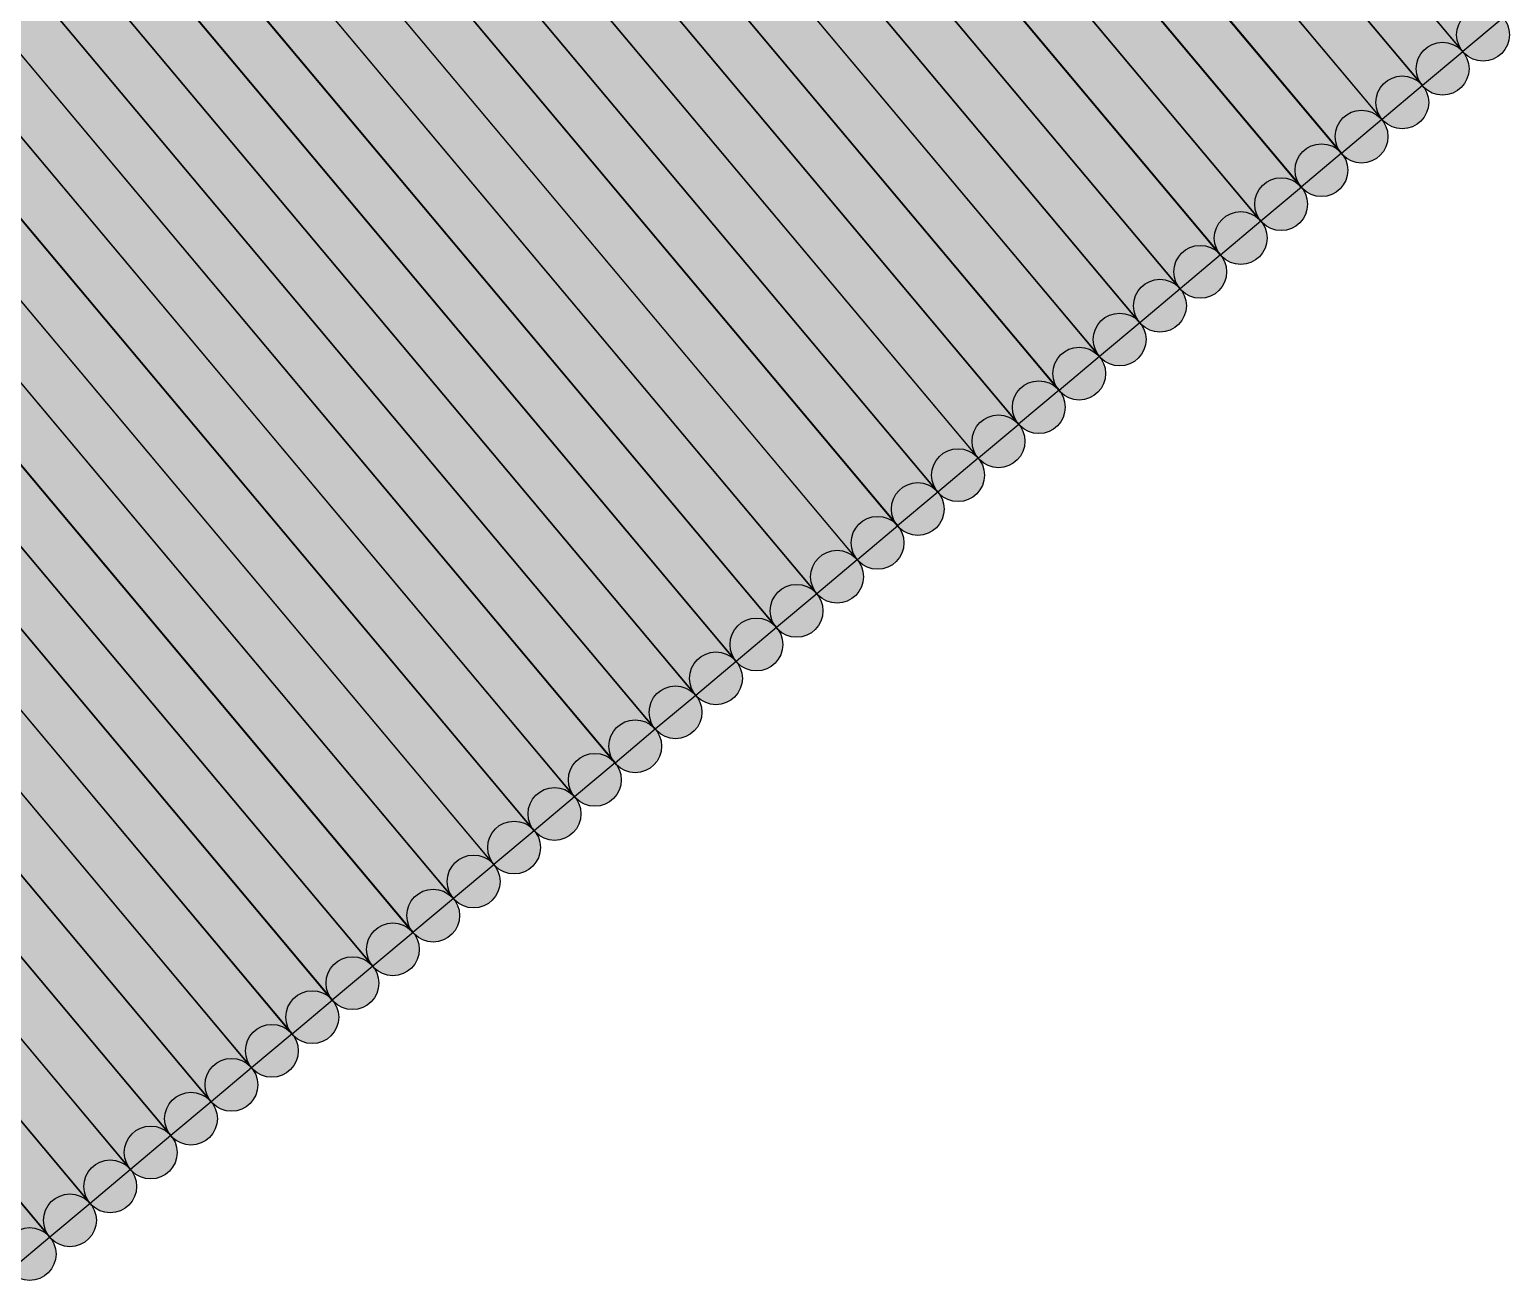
# Model space of a CAD drawing. Header units: millimetres. Extents: x -4 to 157, y -60 to 103.
# Drawn here: x 107.443 to 108.497, y -11.719 to -10.828 of the extents above; entities that cross this region are included whole.
import ezdxf

# ---------------------------------------------------------------- set-up
doc = ezdxf.new("R2010")
doc.units = ezdxf.units.MM
doc.layers.add('BottomSolder', color=6, linetype='Continuous', true_color=0xff00ff)

msp = doc.modelspace()

# ---------------------------------------------------------------- hatches: boundary and pattern name
at = {"layer": 'BottomSolder', "true_color": 0xff00ff}
for points in [[(105.482, -7.4663), (105.5107, -7.4422), (108.4057, -10.8926), (108.377, -10.9167)], [(105.4005, -7.4858), (105.4292, -7.4616), (108.3484, -10.9407), (108.3196, -10.9648)], [(105.4532, -7.4904), (105.482, -7.4663), (108.3771, -10.9165), (108.3483, -10.9407)], [(103.9059, -7.515), (103.9347, -7.4908), (107.457, -11.6884), (107.4283, -11.7126)], [(105.3715, -7.51), (105.4003, -7.4858), (108.3196, -10.9648), (108.2908, -10.989)], [(105.3429, -7.5342), (105.3717, -7.5101), (108.2908, -10.9889), (108.2621, -11.0131)], [(103.983, -7.5483), (104.0117, -7.5241), (107.4858, -11.6644), (107.457, -11.6885)], [(105.2613, -7.5535), (105.29, -7.5294), (108.2334, -11.0372), (108.2047, -11.0613)], [(105.3141, -7.5581), (105.3428, -7.534), (108.262, -11.0131), (108.2333, -11.0372)], [(105.1795, -7.5731), (105.2083, -7.549), (108.1758, -11.0853), (108.147, -11.1094)], [(105.2325, -7.5778), (105.2613, -7.5537), (108.2046, -11.0614), (108.1758, -11.0855)], [(104.0599, -7.5817), (104.0887, -7.5576), (107.5145, -11.6403), (107.4858, -11.6644)], [(104.1128, -7.5864), (104.1416, -7.5623), (107.5433, -11.6162), (107.5146, -11.6403)], [(105.098, -7.5926), (105.1267, -7.5685), (108.1183, -11.1337), (108.0895, -11.1578)], [(105.1509, -7.5973), (105.1797, -7.5732), (108.1471, -11.1096), (108.1184, -11.1338)], [(105.0165, -7.612), (105.0452, -7.5879), (108.0609, -11.1819), (108.0322, -11.206)], [(104.1899, -7.6196), (104.2187, -7.5955), (107.5719, -11.592), (107.5432, -11.6161)], [(105.0694, -7.6166), (105.0981, -7.5925), (108.0896, -11.1578), (108.0608, -11.1819)], [(104.2428, -7.6243), (104.2715, -7.6002), (107.6008, -11.568), (107.572, -11.5921)], [(104.2956, -7.6289), (104.3244, -7.6048), (107.6296, -11.5437), (107.6008, -11.5678)], [(104.9348, -7.6317), (104.9635, -7.6075), (108.0033, -11.2303), (107.9746, -11.2544)], [(104.3485, -7.6336), (104.3772, -7.6095), (107.6584, -11.5197), (107.6297, -11.5438)], [(104.9876, -7.6362), (105.0164, -7.612), (108.0321, -11.2061), (108.0034, -11.2302)], [(104.5601, -7.6522), (104.5888, -7.628), (107.7732, -11.4232), (107.7445, -11.4473)], [(104.8003, -7.6464), (104.829, -7.6223), (107.9171, -11.3026), (107.8883, -11.3267)], [(104.8532, -7.651), (104.8819, -7.6269), (107.9459, -11.2784), (107.9171, -11.3026)], [(104.6128, -7.6567), (104.6415, -7.6325), (107.8021, -11.399), (107.7733, -11.4231)], [(104.6657, -7.6613), (104.6945, -7.6372), (107.8308, -11.375), (107.8021, -11.3992)], [(104.906, -7.6556), (104.9348, -7.6315), (107.9747, -11.2543), (107.9459, -11.2784)], [(104.4255, -7.667), (104.4542, -7.6429), (107.687, -11.4955), (107.6582, -11.5196)], [(104.4783, -7.6716), (104.5071, -7.6475), (107.7158, -11.4715), (107.6871, -11.4956)], [(104.7186, -7.666), (104.7474, -7.6418), (107.8596, -11.3507), (107.8308, -11.3749)], [(104.7715, -7.6706), (104.8002, -7.6465), (107.8883, -11.3268), (107.8596, -11.3509)], [(104.5314, -7.6761), (104.5601, -7.652), (107.7445, -11.4474), (107.7157, -11.4715)], [(107.0549, -9.2824), (107.0836, -9.2583), (108.4347, -10.8683), (108.4059, -10.8924)], [(107.2041, -9.4019), (107.2329, -9.3778), (108.4634, -10.8442), (108.4347, -10.8683)], [(107.3054, -9.464), (107.3341, -9.4399), (108.4922, -10.82), (108.4634, -10.8441)]]:
    msp.add_hatch(color=6, dxfattribs=at).paths.add_polyline_path(points, flags=0)
h = msp.add_hatch(color=6, dxfattribs=at)
edge = h.paths.add_edge_path(flags=0)
edge.add_arc((108.4778, -10.8321), 0.0188, 0, 360)
h = msp.add_hatch(color=6, dxfattribs=at)
edge = h.paths.add_edge_path(flags=0)
edge.add_arc((108.449, -10.8563), 0.0188, 0, 360)
h = msp.add_hatch(color=6, dxfattribs=at)
edge = h.paths.add_edge_path(flags=0)
edge.add_arc((108.4203, -10.8803), 0.0188, 0, 360)
h = msp.add_hatch(color=6, dxfattribs=at)
edge = h.paths.add_edge_path(flags=0)
edge.add_arc((108.3913, -10.9047), 0.0188, 0, 360)
h = msp.add_hatch(color=6, dxfattribs=at)
edge = h.paths.add_edge_path(flags=0)
edge.add_arc((108.3627, -10.9286), 0.0188, 0, 360)
h = msp.add_hatch(color=6, dxfattribs=at)
edge = h.paths.add_edge_path(flags=0)
edge.add_arc((108.334, -10.9528), 0.0188, 0, 360)
h = msp.add_hatch(color=6, dxfattribs=at)
edge = h.paths.add_edge_path(flags=0)
edge.add_arc((108.3052, -10.9769), 0.0188, 0, 360)
h = msp.add_hatch(color=6, dxfattribs=at)
edge = h.paths.add_edge_path(flags=0)
edge.add_arc((108.2764, -11.001), 0.0188, 0, 360)
h = msp.add_hatch(color=6, dxfattribs=at)
edge = h.paths.add_edge_path(flags=0)
edge.add_arc((108.2477, -11.0251), 0.0188, 0, 360)
h = msp.add_hatch(color=6, dxfattribs=at)
edge = h.paths.add_edge_path(flags=0)
edge.add_arc((108.219, -11.0492), 0.0188, 0, 360)
h = msp.add_hatch(color=6, dxfattribs=at)
edge = h.paths.add_edge_path(flags=0)
edge.add_arc((108.1902, -11.0735), 0.0188, 0, 360)
h = msp.add_hatch(color=6, dxfattribs=at)
edge = h.paths.add_edge_path(flags=0)
edge.add_arc((108.1614, -11.0974), 0.0188, 0, 360)
h = msp.add_hatch(color=6, dxfattribs=at)
edge = h.paths.add_edge_path(flags=0)
edge.add_arc((108.1327, -11.1217), 0.0188, 0, 360)
h = msp.add_hatch(color=6, dxfattribs=at)
edge = h.paths.add_edge_path(flags=0)
edge.add_arc((108.1039, -11.1458), 0.0188, 0, 360)
h = msp.add_hatch(color=6, dxfattribs=at)
edge = h.paths.add_edge_path(flags=0)
edge.add_arc((108.0752, -11.1699), 0.0188, 0, 360)
h = msp.add_hatch(color=6, dxfattribs=at)
edge = h.paths.add_edge_path(flags=0)
edge.add_arc((108.0466, -11.194), 0.0188, 0, 360)
h = msp.add_hatch(color=6, dxfattribs=at)
edge = h.paths.add_edge_path(flags=0)
edge.add_arc((108.0177, -11.2181), 0.0188, 0, 360)
h = msp.add_hatch(color=6, dxfattribs=at)
edge = h.paths.add_edge_path(flags=0)
edge.add_arc((107.9889, -11.2424), 0.0188, 0, 360)
h = msp.add_hatch(color=6, dxfattribs=at)
edge = h.paths.add_edge_path(flags=0)
edge.add_arc((107.9603, -11.2664), 0.0188, 0, 360)
h = msp.add_hatch(color=6, dxfattribs=at)
edge = h.paths.add_edge_path(flags=0)
edge.add_arc((107.9315, -11.2905), 0.0188, 0, 360)
h = msp.add_hatch(color=6, dxfattribs=at)
edge = h.paths.add_edge_path(flags=0)
edge.add_arc((107.9027, -11.3147), 0.0188, 0, 360)
h = msp.add_hatch(color=6, dxfattribs=at)
edge = h.paths.add_edge_path(flags=0)
edge.add_arc((107.874, -11.3389), 0.0188, 0, 360)
h = msp.add_hatch(color=6, dxfattribs=at)
edge = h.paths.add_edge_path(flags=0)
edge.add_arc((107.8452, -11.3628), 0.0188, 0, 360)
h = msp.add_hatch(color=6, dxfattribs=at)
edge = h.paths.add_edge_path(flags=0)
edge.add_arc((107.8165, -11.3871), 0.0188, 0, 360)
h = msp.add_hatch(color=6, dxfattribs=at)
edge = h.paths.add_edge_path(flags=0)
edge.add_arc((107.7877, -11.411), 0.0188, 0, 360)
h = msp.add_hatch(color=6, dxfattribs=at)
edge = h.paths.add_edge_path(flags=0)
edge.add_arc((107.7589, -11.4352), 0.0188, 0, 360)
h = msp.add_hatch(color=6, dxfattribs=at)
edge = h.paths.add_edge_path(flags=0)
edge.add_arc((107.7301, -11.4595), 0.0188, 0, 360)
h = msp.add_hatch(color=6, dxfattribs=at)
edge = h.paths.add_edge_path(flags=0)
edge.add_arc((107.7014, -11.4835), 0.0188, 0, 360)
h = msp.add_hatch(color=6, dxfattribs=at)
edge = h.paths.add_edge_path(flags=0)
edge.add_arc((107.6726, -11.5076), 0.0188, 0, 360)
h = msp.add_hatch(color=6, dxfattribs=at)
edge = h.paths.add_edge_path(flags=0)
edge.add_arc((107.644, -11.5318), 0.0188, 0, 360)
h = msp.add_hatch(color=6, dxfattribs=at)
edge = h.paths.add_edge_path(flags=0)
edge.add_arc((107.6152, -11.5558), 0.0188, 0, 360)
h = msp.add_hatch(color=6, dxfattribs=at)
edge = h.paths.add_edge_path(flags=0)
edge.add_arc((107.5864, -11.58), 0.0188, 0, 360)
h = msp.add_hatch(color=6, dxfattribs=at)
edge = h.paths.add_edge_path(flags=0)
edge.add_arc((107.5576, -11.6041), 0.0188, 0, 360)
h = msp.add_hatch(color=6, dxfattribs=at)
edge = h.paths.add_edge_path(flags=0)
edge.add_arc((107.5289, -11.6282), 0.0188, 0, 360)
h = msp.add_hatch(color=6, dxfattribs=at)
edge = h.paths.add_edge_path(flags=0)
edge.add_arc((107.5001, -11.6523), 0.0188, 0, 360)
h = msp.add_hatch(color=6, dxfattribs=at)
edge = h.paths.add_edge_path(flags=0)
edge.add_arc((107.4714, -11.6765), 0.0188, 0, 360)
h = msp.add_hatch(color=6, dxfattribs=at)
edge = h.paths.add_edge_path(flags=0)
edge.add_arc((107.4427, -11.7005), 0.0188, 0, 360)

# ---------------------------------------------------------------- linework, layer by layer
at = {"layer": 'BottomSolder', "color": 6, "true_color": 0xff00ff}
for p, q in [((105.5107, -7.4422), (108.4057, -10.8926)), ((105.4292, -7.4616), (108.3484, -10.9407)), ((108.377, -10.9167), (105.482, -7.4663)), ((105.482, -7.4663), (108.3771, -10.9165)), ((103.9347, -7.4908), (107.457, -11.6884)), ((105.4003, -7.4858), (108.3196, -10.9648)), ((108.3196, -10.9648), (105.4005, -7.4858)), ((108.3483, -10.9407), (105.4532, -7.4904)), ((108.2908, -10.989), (105.3715, -7.51)), ((105.3717, -7.5101), (108.2908, -10.9889)), ((104.0117, -7.5241), (107.4858, -11.6644)), ((105.29, -7.5294), (108.2334, -11.0372)), ((105.3428, -7.534), (108.262, -11.0131)), ((108.2621, -11.0131), (105.3429, -7.5342)), ((107.457, -11.6885), (103.983, -7.5483)), ((105.2083, -7.549), (108.1758, -11.0853)), ((108.2047, -11.0613), (105.2613, -7.5535)), ((105.2613, -7.5537), (108.2046, -11.0614)), ((104.0887, -7.5576), (107.5145, -11.6403)), ((104.1416, -7.5623), (107.5433, -11.6162)), ((108.2333, -11.0372), (105.3141, -7.5581)), ((105.1267, -7.5685), (108.1183, -11.1337)), ((108.147, -11.1094), (105.1795, -7.5731)), ((105.1797, -7.5732), (108.1471, -11.1096)), ((107.4858, -11.6644), (104.0599, -7.5817)), ((107.5146, -11.6403), (104.1128, -7.5864)), ((105.0452, -7.5879), (108.0609, -11.1819)), ((108.1758, -11.0855), (105.2325, -7.5778)), ((104.2187, -7.5955), (107.5719, -11.592)), ((108.0895, -11.1578), (105.098, -7.5926)), ((105.0981, -7.5925), (108.0896, -11.1578)), ((108.1184, -11.1338), (105.1509, -7.5973)), ((104.2715, -7.6002), (107.6008, -11.568)), ((104.3244, -7.6048), (107.6296, -11.5437)), ((104.9635, -7.6075), (108.0033, -11.2303)), ((107.5432, -11.6161), (104.1899, -7.6196)), ((104.3772, -7.6095), (107.6584, -11.5197)), ((105.0164, -7.612), (108.0321, -11.2061)), ((108.0322, -11.206), (105.0165, -7.612)), ((108.0608, -11.1819), (105.0694, -7.6166)), ((107.572, -11.5921), (104.2428, -7.6243)), ((107.6008, -11.5678), (104.2956, -7.6289)), ((104.5888, -7.628), (107.7732, -11.4232)), ((104.829, -7.6223), (107.9171, -11.3026)), ((104.8819, -7.6269), (107.9459, -11.2784)), ((107.6297, -11.5438), (104.3485, -7.6336)), ((104.6415, -7.6325), (107.8021, -11.399)), ((104.6945, -7.6372), (107.8308, -11.375)), ((104.9348, -7.6315), (107.9747, -11.2543)), ((107.9746, -11.2544), (104.9348, -7.6317)), ((108.0034, -11.2302), (104.9876, -7.6362)), ((104.4542, -7.6429), (107.687, -11.4955)), ((104.5071, -7.6475), (107.7158, -11.4715)), ((104.7474, -7.6418), (107.8596, -11.3507)), ((104.8002, -7.6465), (107.8883, -11.3268)), ((107.8883, -11.3267), (104.8003, -7.6464)), ((107.9171, -11.3026), (104.8532, -7.651)), ((104.5601, -7.652), (107.7445, -11.4474)), ((107.7445, -11.4473), (104.5601, -7.6522)), ((107.7733, -11.4231), (104.6128, -7.6567)), ((107.8021, -11.3992), (104.6657, -7.6613)), ((107.9459, -11.2784), (104.906, -7.6556)), ((107.6582, -11.5196), (104.4255, -7.667)), ((107.6871, -11.4956), (104.4783, -7.6716)), ((107.8308, -11.3749), (104.7186, -7.666)), ((107.8596, -11.3509), (104.7715, -7.6706)), ((107.7157, -11.4715), (104.5314, -7.6761)), ((107.0836, -9.2583), (108.4347, -10.8683)), ((108.4059, -10.8924), (107.0549, -9.2824)), ((107.2329, -9.3778), (108.4634, -10.8442)), ((108.4347, -10.8683), (107.2041, -9.4019)), ((108.4634, -10.8441), (107.3054, -9.464)), ((108.4922, -10.82), (108.4634, -10.8441)), ((108.4634, -10.8442), (108.4347, -10.8683)), ((108.4347, -10.8683), (108.4059, -10.8924)), ((108.4057, -10.8926), (108.377, -10.9167)), ((108.3771, -10.9165), (108.3483, -10.9407)), ((108.3484, -10.9407), (108.3196, -10.9648)), ((108.3196, -10.9648), (108.2908, -10.989)), ((108.2908, -10.9889), (108.2621, -11.0131)), ((108.262, -11.0131), (108.2333, -11.0372)), ((108.2334, -11.0372), (108.2047, -11.0613)), ((108.2046, -11.0614), (108.1758, -11.0855)), ((108.1758, -11.0853), (108.147, -11.1094)), ((108.1471, -11.1096), (108.1184, -11.1338)), ((108.1183, -11.1337), (108.0895, -11.1578)), ((108.0896, -11.1578), (108.0608, -11.1819)), ((108.0609, -11.1819), (108.0322, -11.206)), ((108.0321, -11.2061), (108.0034, -11.2302)), ((108.0033, -11.2303), (107.9746, -11.2544)), ((107.9747, -11.2543), (107.9459, -11.2784)), ((107.9459, -11.2784), (107.9171, -11.3026)), ((107.9171, -11.3026), (107.8883, -11.3267)), ((107.8883, -11.3268), (107.8596, -11.3509)), ((107.8596, -11.3507), (107.8308, -11.3749)), ((107.8308, -11.375), (107.8021, -11.3992)), ((107.8021, -11.399), (107.7733, -11.4231)), ((107.7732, -11.4232), (107.7445, -11.4473)), ((107.7445, -11.4474), (107.7157, -11.4715)), ((107.7158, -11.4715), (107.6871, -11.4956)), ((107.687, -11.4955), (107.6582, -11.5196)), ((107.6584, -11.5197), (107.6297, -11.5438)), ((107.6296, -11.5437), (107.6008, -11.5678)), ((107.6008, -11.568), (107.572, -11.5921)), ((107.5719, -11.592), (107.5432, -11.6161)), ((107.5433, -11.6162), (107.5146, -11.6403)), ((107.5145, -11.6403), (107.4858, -11.6644)), ((107.4858, -11.6644), (107.457, -11.6885)), ((107.457, -11.6884), (107.4283, -11.7126))]:
    msp.add_line(p, q, dxfattribs=at)
at = {"layer": 'BottomSolder'}
for centre in [(108.4778, -10.8321), (108.449, -10.8563), (108.4203, -10.8803), (108.3913, -10.9047), (108.3627, -10.9286), (108.334, -10.9528), (108.3052, -10.9769), (108.2764, -11.001), (108.2477, -11.0251), (108.219, -11.0492), (108.1902, -11.0735), (108.1614, -11.0974), (108.1327, -11.1217), (108.1039, -11.1458), (108.0752, -11.1699), (108.0466, -11.194), (108.0177, -11.2181), (107.9889, -11.2424), (107.9603, -11.2664), (107.9315, -11.2905), (107.9027, -11.3147), (107.874, -11.3389), (107.8452, -11.3628), (107.8165, -11.3871), (107.7877, -11.411), (107.7589, -11.4352), (107.7301, -11.4595), (107.7014, -11.4835), (107.6726, -11.5076), (107.644, -11.5318), (107.6152, -11.5558), (107.5864, -11.58), (107.5576, -11.6041), (107.5289, -11.6282), (107.5001, -11.6523), (107.4714, -11.6765), (107.4427, -11.7005)]:
    msp.add_circle(centre, 0.0188, dxfattribs=at)

doc.saveas('drawing.dxf')
